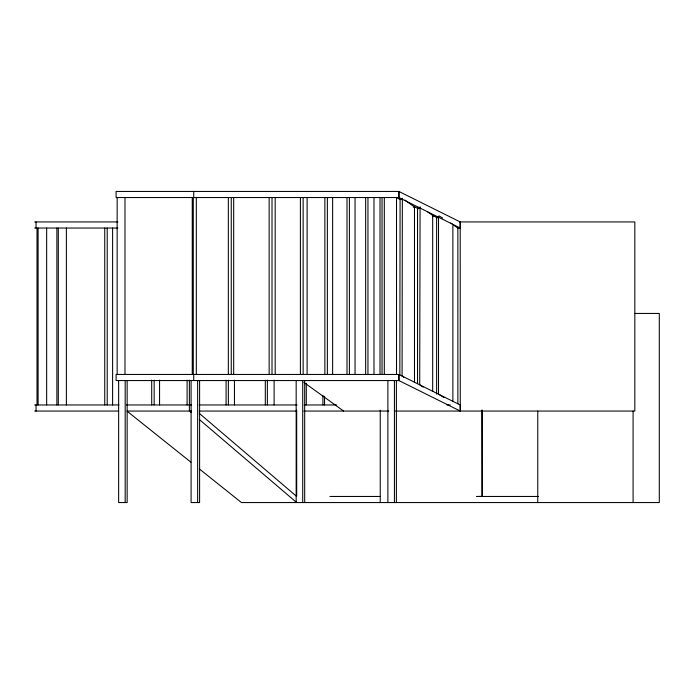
<?xml version="1.0" encoding="UTF-8"?>
<svg xmlns="http://www.w3.org/2000/svg" width="694" height="694" viewBox="0 0 694 694"><rect width="100%" height="100%" fill="white"/><g stroke="black" fill="none" stroke-linecap="round" stroke-linejoin="round"><path stroke-width="1.04" d="M399.831 374.96L400.1 198.302M403.726 377.215L402.078 376.035L402.347 198.302M414.483 207.974L414.752 207.15L404.949 200.158M423.158 387.157L419.697 384.797L420.078 206.786M432.674 216.728L433.056 215.634L427.86 212.095M443.9 397.48L438.513 394.166L438.513 217.248L439.033 215.877L442.625 218.09M453.39 224.717L452.87 226.097L452.87 401.679M482.347 496.444L476.752 496.462M399.831 199.126L402.078 199.126M413.26 207.15L414.752 207.15M419.688 207.888L417.545 207.888L417.545 383.721M438.513 217.248L436.621 217.248L436.621 394.166M34.7 221.941L117.902 221.941M459.558 221.941L634.837 221.941L634.837 411.056L395.398 411.056M34.7 228.04L117.893 228.04M453.286 224.986L457.858 228.04L460.209 228.04L460.209 221.941L398.885 191.44L116.098 191.44L116.098 197.538L398.937 197.538L398.885 191.44L398.885 197.538L460.261 228.04M635.088 313.445L659.3 313.445L659.3 502.56L241.451 502.56L199.334 468.918M34.7 404.958L118.96 404.958M126.377 404.958L191.544 404.958M199.126 404.958L297.162 404.958M304.163 404.958L336.633 404.958M446.91 404.958L450.25 404.958M34.7 411.056L118.171 411.056M191.544 411.056L126.889 411.056L190.911 462.187M199.126 411.056L296.468 411.056M303.851 411.056L388.744 411.056M329.91 496.462L380.243 496.462M477.03 496.462L538.379 496.462M460.261 411.056L398.885 380.555L398.885 374.448L116.098 374.448L116.098 380.555L398.937 380.555L398.885 374.448L460.209 404.958L460.261 411.056L460.209 221.941M437.315 217.881L432.674 215.504L432.674 391.338M418.309 208.755L414.483 206.751L414.483 382.585M399.978 199.508L396.517 197.538L396.517 374.448M450.701 223.06L452.488 224.171M303.929 382.42L343.608 411.056M199.247 413.338L296.694 496.462L296.676 410.163M189.419 411.056L191.058 412.453M199.247 419.436L296.694 502.56M481.983 410.154L482.148 496.444L482.148 410.154M633.093 411.056L633.093 502.56M537.772 411.056L537.772 502.56M457.858 228.04L457.858 403.873M396.387 380.555L396.387 502.56M394.426 380.555L394.426 502.56M387.885 380.555L387.885 502.56M384.311 197.538L384.311 374.448M382.038 197.538L382.038 374.448M380.243 410.163L380.243 502.56M380.017 197.538L380.017 374.448M373.979 197.538L373.979 374.448M367.95 197.538L367.95 374.448M365.651 197.538L365.651 374.448M355.05 197.538L355.05 374.448M349.394 197.538L349.394 374.448M347 197.538L347 374.448M332.634 197.538L332.634 374.448M327.36 197.538L327.36 374.448M324.87 197.538L324.87 374.448M324.54 396.326L324.54 404.958M322.918 395.242L322.918 404.958M307.104 197.538L307.104 374.448M306.297 383.383L306.297 404.958M304.683 380.555L304.683 502.56M303.139 197.538L303.139 374.448M302.714 380.555L302.714 502.56M300.389 197.538L300.389 374.448M296.173 380.555L296.173 502.56M275.18 197.538L275.18 374.448M274.113 380.147L274.113 404.958M272.013 197.538L272.013 374.448M269.151 197.538L269.151 374.448M267.372 380.147L267.372 404.958M265.308 380.147L265.308 404.958M234.459 380.147L234.459 404.958M233.678 197.538L233.678 374.448M231.267 197.538L231.267 374.448M228.326 197.538L228.326 374.448M228.369 380.147L228.369 404.958M226.097 380.147L226.097 404.958M199.594 380.555L199.594 502.56L191.093 502.56L191.093 380.555M197.634 380.555L197.634 502.56M196.315 197.538L196.315 374.448M193.721 191.44L193.721 197.538M193.721 374.448L193.721 380.555M193.279 197.538L193.279 374.448M192.264 197.538L192.264 374.448M189.375 380.147L189.375 411.056M187.102 380.147L187.102 404.958M159.559 380.147L159.559 404.958M154.163 380.147L154.163 404.958M151.7 380.147L151.7 404.958M127.149 380.555L127.149 502.56L118.639 502.56L118.639 380.555M125.18 380.555L125.18 502.56M124.989 197.538L124.989 374.448M117.156 197.538L117.156 374.448M112.602 228.04L112.602 404.958M107.206 228.04L107.206 404.958M104.742 228.04L104.742 404.958M66.381 228.04L66.381 404.958M58.305 228.04L58.305 404.958M56.873 228.04L56.873 404.958M46.654 228.04L46.654 404.958M38.101 228.04L38.101 404.958M37.016 228.04L37.016 404.958M36.036 221.941L36.036 228.04M36.036 404.958L36.036 411.056"/></g></svg>
